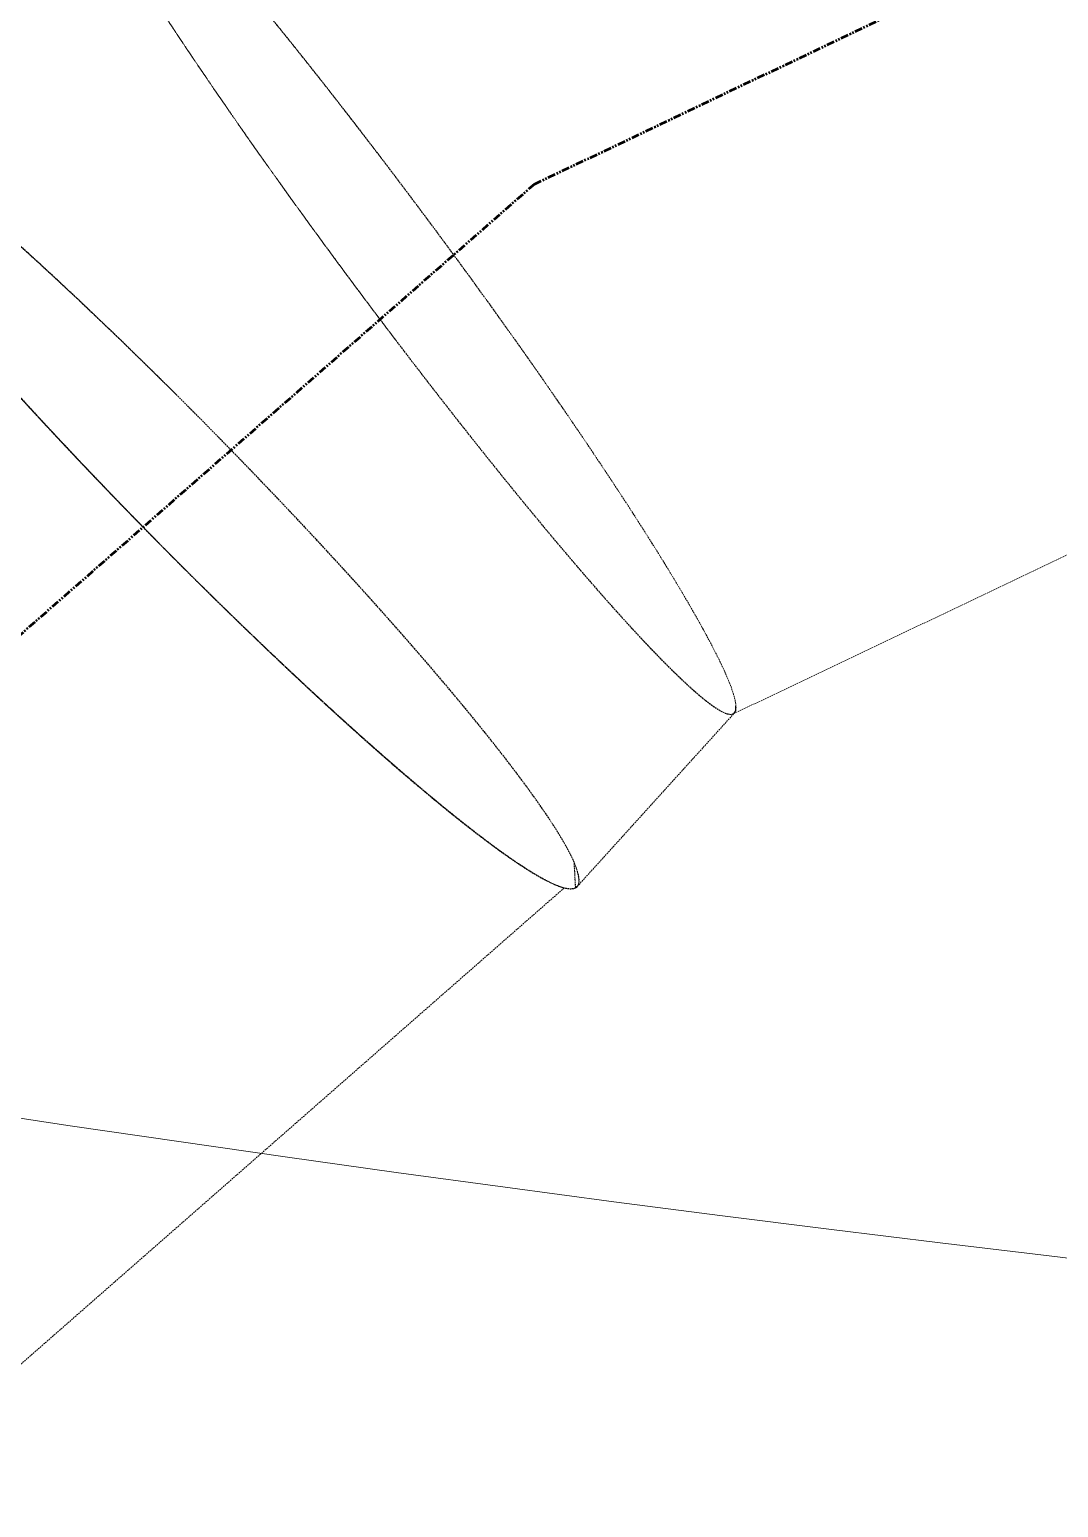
# Model space of a CAD drawing. Header units: inches. Extents: x 86328 to 235202, y 68629 to 184293.
# Drawn here: x 142918 to 144583, y 138042 to 140432 of the extents above; entities that cross this region are included whole.
import ezdxf

# ---------------------------------------------------------------- set-up
doc = ezdxf.new("R2010")
doc.units = ezdxf.units.IN
doc.header["$MEASUREMENT"] = 0
doc.linetypes.add('HIDDEN', pattern=[0.375, 0.25, -0.125])
doc.linetypes.add('PHANTOM2', pattern=[1.25, 0.625, -0.125, 0.125, -0.125, 0.125, -0.125])
doc.layers.add('DIM', color=251, linetype='Continuous', lineweight=0)
doc.layers.add('PV-13AEE3', color=7, linetype='Continuous')
doc.styles.get("Standard").update_dxf_attribs({"font": 'arial.ttf'})
doc.linetypes.add('FENCE_LINE', pattern='A,0.5,-0.1,["X",Standard,S=0.1,R=0,X=-0.02,Y=-0.05],-0.1', length=0.7)

msp = doc.modelspace()

# ---------------------------------------------------------------- linework, layer by layer
at = {"layer": 'DIM', "color": 8, "linetype": 'PHANTOM2', "lineweight": 50, "ltscale": 20}
for q in [(145139.4, 140850.4), (131137.1, 129145.1)]:
    msp.add_line((143734.8, 140182.1), q, dxfattribs=at)
at = {"layer": 'DIM', "color": 8, "linetype": 'HIDDEN', "ltscale": 10}
for p, q in [((143494.8, 140214.3), (143494.4, 140214.8)), ((143494.8, 140214.3), (143494.4, 140214.8)), ((144057.6, 139325.8), (145367.5, 139948.9)), ((144057.6, 139325.8), (145367.5, 139948.9)), ((143510.1, 139930.5), (143510.5, 139930)), ((143510.3, 139930.3), (143510.6, 139929.8)), ((143156.5, 139840.6), (143156.4, 139840.6)), ((143172.1, 139556.4), (143172.2, 139556.4)), ((143172.3, 139556.1), (143172.3, 139556.1)), ((143804.1, 139046.1), (144058.5, 139326.8)), ((143804.1, 139046.1), (144058.5, 139326.8)), ((144056.2, 139325.4), (144057.4, 139326)), ((144056.4, 139325.2), (144057.6, 139325.8)), ((143801.3, 139044.1), (143799, 139085.3)), ((143801.5, 139043.9), (143799.2, 139085.1)), ((143782.9, 139043.7), (131722.3, 128477.2)), ((143803.8, 139046.1), (143804, 139046.3)), ((143804, 139045.9), (143804.1, 139046.1))]:
    msp.add_line(p, q, dxfattribs=at)
at = {"layer": 'DIM', "color": 8, "linetype": 'FENCE_LINE', "ltscale": 25}
msp.add_arc((150908.4, 192187.6), 54111.5, 255.14688, 351.11413, dxfattribs=at)
at = {"layer": 'DIM', "color": 8, "linetype": 'HIDDEN', "ltscale": 10}
for centre, major_axis, ratio, start_param, end_param in [((143502.3, 140072.5), (-554.7, 746), 0.085164, 4.840635, 6.335144), ((143502.3, 140072.5), (-554.7, 746), 0.085164, 4.840635, 6.335144), ((143502.7, 140072), (-554.7, 746), 0.085161, 4.840629, 6.300053), ((143502.7, 140072), (-554.7, 746), 0.085161, 4.840629, 6.300053), ((143502.7, 140072), (-554.7, 746), 0.085161, 0.12846, 1.699037), ((143502.3, 140072.5), (-554.7, 746), 0.085164, 0.163439, 1.699043), ((143164.4, 139698.4), (-639.2, 652.9), 0.10343, 4.849247, 6.308275), ((143164.4, 139698.4), (-639.2, 652.9), 0.10343, 4.849247, 6.308275), ((143173.3, 139689.5), (-647.7, 661.1), 0.10213, 4.854987, 6.265499), ((143173.3, 139689.5), (-647.7, 661.1), 0.10213, 4.854987, 6.265499), ((143164.2, 139698.6), (-639.2, 652.9), 0.10343, 0.11782, 1.688397), ((143164.4, 139698.4), (-639.2, 652.9), 0.10343, 0.11782, 1.688397), ((143173.2, 139689.7), (-647.7, 661.1), 0.10213, 0.116062, 1.660324), ((143173.3, 139689.4), (-647.7, 661.1), 0.10213, 0.116062, 1.660324), ((143502.7, 140072.1), (554.7, -746), 0.085164, 1.162466, 1.69903), ((143502.8, 140071.8), (554.7, -746), 0.085167, 1.162469, 1.699046), ((143502.8, 140071.9), (554.7, -746), 0.085164, 1.162466, 1.69903), ((143502.8, 140071.8), (554.7, -746), 0.085167, 1.162469, 1.699046), ((143502.7, 140072.1), (554.7, -746), 0.085167, 4.840639, 5.377216), ((143502.7, 140072.1), (554.7, -746), 0.085164, 4.840648, 5.377212), ((143502.8, 140071.9), (554.7, -746), 0.085167, 4.840639, 5.377216), ((143502.8, 140071.9), (554.7, -746), 0.085164, 4.840648, 5.377212), ((143164.2, 139698.6), (-639.2, 652.9), 0.10343, 4.83641, 4.849247), ((143164.4, 139698.4), (-639.2, 652.9), 0.10343, 4.83641, 4.849247), ((143156.1, 139706.7), (647.7, -661.1), 0.10213, 0.261573, 1.686859), ((143156.1, 139706.7), (647.7, -661.1), 0.10213, 0.261573, 1.686859), ((143164.4, 139698.4), (-639.2, 652.9), 0.10343, 4.82999, 4.83641), ((143164.4, 139698.4), (639.2, -652.9), 0.103433, 0.278024, 1.6884), ((143164.4, 139698.4), (639.2, -652.9), 0.103433, 0.278024, 1.6884), ((143502.8, 140071.9), (554.7, -746), 0.085164, 0.128466, 1.162466), ((143502.8, 140071.8), (554.7, -746), 0.085167, 0.128469, 1.162469), ((143502.8, 140071.9), (554.7, -746), 0.085164, 0.128466, 1.162466), ((143502.8, 140071.8), (554.7, -746), 0.085167, 0.128469, 1.162469), ((143155.9, 139706.9), (647.7, -661.1), 0.10213, 4.828451, 6.253737), ((143156.1, 139706.7), (647.7, -661.1), 0.10213, 4.828451, 6.253737), ((143502.7, 140072.1), (554.7, -746), 0.085164, 5.377212, 6.295069), ((143502.7, 140072.1), (554.7, -746), 0.085167, 5.377216, 6.300022), ((143502.8, 140071.9), (554.7, -746), 0.085164, 5.377212, 6.295069), ((143502.8, 140071.9), (554.7, -746), 0.085167, 5.377216, 6.300022), ((143164.2, 139698.6), (639.2, -652.9), 0.103433, 4.829992, 6.292386), ((143164.4, 139698.4), (639.2, -652.9), 0.103433, 4.829992, 6.292386), ((143502.8, 140071.9), (554.7, -746), 0.085164, 0.011884, 0.128246), ((143502.8, 140071.9), (554.7, -746), 0.085167, 0.016836, 0.12825), ((143164.2, 139698.6), (639.2, -652.9), 0.103433, 0.261788, 0.278024), ((143164.4, 139698.4), (639.2, -652.9), 0.103433, 0.261788, 0.278024), ((143207.5, 139742.1), (595.6, -697.2), 0.094923, 0.124123, 0.269415), ((143207.5, 139742.1), (595.6, -697.2), 0.094923, 0.124123, 0.269415), ((143164.4, 139698.4), (639.2, -652.9), 0.103433, 0.117822, 0.261788), ((143164.4, 139698.4), (639.2, -652.9), 0.103433, 0.117822, 0.261788), ((143207.5, 139742.1), (595.6, -697.2), 0.094923, 6.27334, 6.40709), ((143207.5, 139742.1), (595.6, -697.2), 0.094923, 6.27334, 6.40709), ((143164.4, 139698.4), (639.2, -652.9), 0.103433, 0.009201, 0.117603), ((143164.4, 139698.4), (639.2, -652.9), 0.103433, 0.009201, 0.117603), ((143207.3, 139742.4), (595.6, -697.2), 0.094923, 6.261579, 6.27334), ((143207.5, 139742.1), (595.6, -697.2), 0.094923, 6.261579, 6.27334)]:
    msp.add_ellipse(centre, major_axis=major_axis, ratio=ratio, start_param=start_param, end_param=end_param, dxfattribs=at)
at = {"layer": 'PV-13AEE3', "color": 8}
msp.add_line((143156.5, 139840.6), (143156.4, 139840.6), dxfattribs=at)
for centre, major_axis, ratio, start_param, end_param in [((143164.4, 139698.4), (-639.2, 652.9), 0.10343, 4.82999, 4.83641), ((143502.8, 140071.9), (554.7, -746), 0.085164, 0.011884, 0.128246), ((143502.8, 140071.9), (554.7, -746), 0.085167, 0.016836, 0.12825)]:
    msp.add_ellipse(centre, major_axis=major_axis, ratio=ratio, start_param=start_param, end_param=end_param, dxfattribs=at)

doc.saveas('drawing.dxf')
